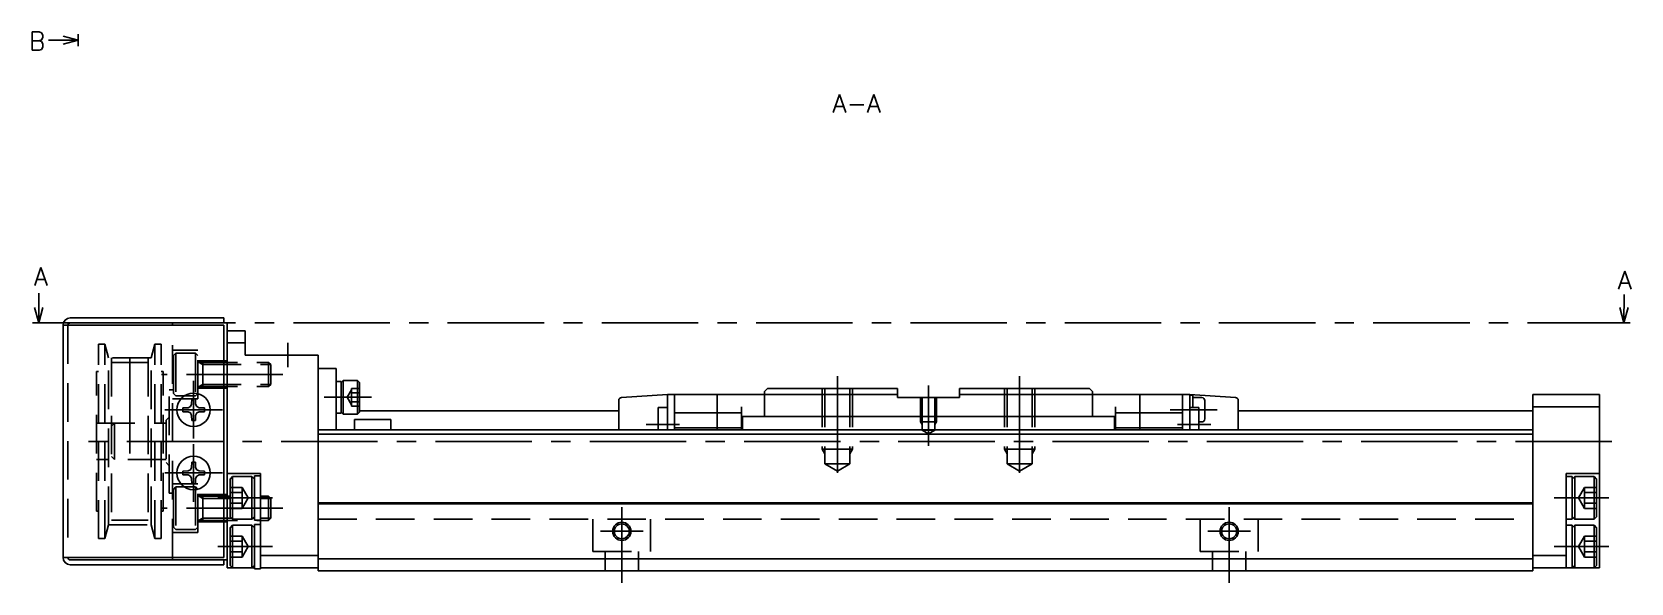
# Model space of a CAD drawing. Extents: x -2 to 451, y -8 to 279.
# Drawn here: x 187.6 to 450.9, y 8 to 98.6 of the extents above; entities that cross this region are included whole.
import ezdxf

# ---------------------------------------------------------------- set-up
doc = ezdxf.new("R2010")
doc.units = 0
doc.header["$LTSCALE"] = 0.5
doc.linetypes.add('CENTER', pattern=[50.8, 31.75, -6.35, 6.35, -6.35])
doc.linetypes.add('DASHED', pattern=[19.05, 12.7, -6.35])
for name, color, linetype in [('MSM_CENTER', 1, 'CENTER'), ('MSM_CONTINUOUS', 7, 'CONTINUOUS'), ('MSM_DASHED', 4, 'DASHED'), ('MSM_NARROW', 5, 'CONTINUOUS'), ('MSM_PART_NUMBER', 7, 'CONTINUOUS')]:
    doc.layers.add(name, color=color, linetype=linetype)
doc.styles.get("Standard").update_dxf_attribs({"font": 'txt.shx', "height": 3, "bigfont": 'bigfont.shx'})

msp = doc.modelspace()

# ---------------------------------------------------------------- linework, layer by layer
at = {"layer": 'MSM_CENTER'}
for p, q in [((449.76, 50.8), (188.76, 50.8)), ((229.76, 43.5), (229.76, 47.5)), ((203.76, 29.3), (203.76, 47.05)), ((228.96, 42.3), (208.96, 42.3)), ((214.26, 41.25), (214.26, 31.75)), ((320.26, 42), (320.26, 24.41)), ((335.26, 40.5), (335.26, 30.54)), ((350.26, 42), (350.26, 24.41)), ((235.76, 38.55), (243.56, 38.55)), ((219.01, 36.5), (209.51, 36.5)), ((382.76, 36.5), (375.06, 36.5)), ((288.76, 34.1), (294.26, 34.1)), ((381.76, 34.1), (376.26, 34.1)), ((447.76, 31.3), (196.26, 31.3)), ((214.26, 30.85), (214.26, 21.35)), ((219.01, 26.1), (209.51, 26.1)), ((218.26, 22), (227.26, 22)), ((447.26, 22), (438.26, 22)), ((228.96, 20.3), (208.96, 20.3)), ((284.76, 20.5), (284.76, 8)), ((384.76, 20.5), (384.76, 8)), ((281.26, 16.5), (288.26, 16.5)), ((381.26, 16.5), (388.26, 16.5)), ((218.26, 14), (227.26, 14)), ((447.26, 14), (438.26, 14))]:
    msp.add_line(p, q, dxfattribs=at)
at = {"layer": 'MSM_CONTINUOUS', "extrusion": (0, 0, -1)}
for p, q in [((195.26, 97.3), (192.76, 97.97)), ((195.26, 97.3), (190.36, 97.3)), ((192.76, 96.63), (195.26, 97.3))]:
    msp.add_line(p, q, dxfattribs=at)
at = {"layer": 'MSM_CONTINUOUS'}
for p, q in [((195.26, 98.3), (195.26, 96.3)), ((188.76, 50.8), (188.76, 55.7)), ((449.76, 50.8), (449.77, 55.46)), ((188.76, 50.8), (188.09, 53.3)), ((189.43, 53.3), (188.76, 50.8)), ((449.76, 50.8), (449.09, 53.3)), ((450.43, 53.3), (449.76, 50.8)), ((187.76, 50.8), (189.76, 50.8)), ((192.76, 50.4), (219.26, 50.4)), ((192.76, 50.4), (192.76, 12.2)), ((193.96, 51.6), (219.26, 51.6)), ((193.96, 50.8), (219.76, 50.8)), ((210.76, 50.4), (210.76, 50.8)), ((219.26, 50.8), (219.26, 51.6)), ((219.26, 50.4), (219.26, 12.2)), ((219.76, 50.8), (219.76, 10.5)), ((448.76, 50.8), (450.76, 50.8)), ((222.76, 49.5), (219.76, 49.5)), ((219.76, 47.5), (222.76, 47.5)), ((222.76, 49.5), (222.76, 45.5)), ((222.76, 45.5), (234.76, 45.5)), ((234.76, 45.5), (234.76, 10)), ((234.76, 43.3), (237.76, 43.3)), ((237.76, 33.2), (237.76, 43.3)), ((238.56, 41.15), (237.76, 41.15)), ((238.56, 41), (238.86, 41.3)), ((238.56, 41.15), (238.56, 35.95)), ((238.86, 35.8), (238.86, 41.3)), ((241.26, 41.3), (238.86, 41.3)), ((241.26, 41.3), (241.26, 35.8)), ((241.56, 41), (241.26, 41.3)), ((241.56, 41), (241.56, 36.1)), ((308.76, 40), (308.26, 39.5)), ((308.26, 35.4), (308.26, 39.5)), ((308.76, 40), (330.16, 40)), ((330.16, 40), (330.16, 38.5)), ((340.36, 40), (361.76, 40)), ((340.36, 38.5), (340.36, 40)), ((362.26, 39.5), (361.76, 40)), ((362.26, 35.4), (362.26, 39.5)), ((213.34, 36.83), (213.74, 37.02)), ((213.93, 37.42), (213.74, 37.02)), ((213.93, 37.42), (213.95, 38.27)), ((214.59, 37.42), (214.58, 38.27)), ((214.59, 37.42), (214.78, 37.02)), ((215.19, 36.83), (214.78, 37.02)), ((284.26, 38.03), (284.26, 33.2)), ((292.26, 39), (284.73, 38.53)), ((292.26, 39), (330.16, 39)), ((292.26, 39), (292.26, 33.2)), ((293.46, 33.2), (293.46, 39)), ((300.46, 33.2), (300.46, 39)), ((304.46, 37), (304.46, 33.2)), ((340.36, 38.5), (330.16, 38.5)), ((378.26, 39), (340.36, 39)), ((366.06, 37), (366.06, 33.2)), ((370.06, 33.2), (370.06, 39)), ((377.06, 33.2), (377.06, 39)), ((378.26, 39), (385.79, 38.53)), ((378.26, 39), (378.26, 33.2)), ((378.76, 38.9), (378.26, 38.9)), ((378.76, 36.85), (378.76, 38.9)), ((380.26, 38.5), (378.76, 38.5)), ((380.76, 38), (380.76, 35)), ((386.26, 38.03), (386.26, 33.2)), ((434.76, 39), (434.76, 10)), ((434.76, 39), (445.76, 39)), ((434.76, 37), (445.76, 37)), ((445.76, 39), (445.76, 10.5)), ((213.34, 36.83), (212.49, 36.82)), ((213.34, 36.17), (212.49, 36.18)), ((213.34, 36.17), (213.74, 35.98)), ((213.93, 35.58), (213.74, 35.98)), ((213.93, 35.58), (213.95, 34.73)), ((214.59, 35.58), (214.58, 34.73)), ((214.59, 35.58), (214.78, 35.98)), ((215.19, 36.17), (214.78, 35.98)), ((215.19, 36.83), (216.03, 36.82)), ((215.19, 36.17), (216.03, 36.18)), ((237.76, 35.95), (238.56, 35.95)), ((238.56, 36.1), (238.86, 35.8)), ((241.26, 35.8), (238.86, 35.8)), ((246.76, 34.87), (240.76, 34.87)), ((240.76, 34.87), (240.76, 33.2)), ((241.26, 35.8), (241.56, 36.1)), ((284.26, 36.3), (241.56, 36.3)), ((246.76, 33.2), (246.76, 34.87)), ((290.76, 36.85), (290.76, 33.2)), ((292.26, 36.85), (290.76, 36.85)), ((293.46, 36), (304.46, 36)), ((304.66, 35.1), (304.46, 35.1)), ((304.66, 34.3), (304.46, 34.3)), ((365.86, 35.4), (304.66, 35.4)), ((304.66, 33.2), (304.66, 35.4)), ((365.86, 33.2), (365.86, 35.4)), ((366.06, 35.1), (365.86, 35.1)), ((366.06, 34.3), (365.86, 34.3)), ((377.06, 36), (366.06, 36)), ((379.76, 36.85), (378.26, 36.85)), ((379.76, 36.85), (379.76, 33.2)), ((380.26, 34.5), (379.76, 34.5)), ((434.76, 36.3), (386.26, 36.3)), ((434.76, 33.2), (234.76, 33.2)), ((434.76, 32.5), (234.76, 32.5)), ((293.46, 33.5), (304.46, 33.5)), ((377.06, 33.5), (366.06, 33.5)), ((213.34, 26.43), (212.49, 26.42)), ((213.34, 26.43), (213.74, 26.62)), ((213.93, 27.02), (213.74, 26.62)), ((213.93, 27.02), (213.95, 27.87)), ((214.59, 27.02), (214.58, 27.87)), ((214.59, 27.02), (214.78, 26.62)), ((215.19, 26.43), (214.78, 26.62)), ((215.19, 26.43), (216.03, 26.42)), ((213.34, 25.77), (212.49, 25.78)), ((213.34, 25.77), (213.74, 25.58)), ((213.93, 25.18), (213.74, 25.58)), ((213.93, 25.18), (213.95, 24.33)), ((214.59, 25.18), (214.58, 24.33)), ((214.59, 25.18), (214.78, 25.58)), ((215.19, 25.77), (214.78, 25.58)), ((215.19, 25.77), (216.03, 25.78)), ((225.26, 26), (219.76, 26)), ((220.26, 25.1), (220.66, 25.5)), ((220.26, 25.1), (220.26, 18.9)), ((220.66, 25.5), (220.66, 18.5)), ((220.66, 25.5), (223.86, 25.5)), ((223.86, 25.5), (223.86, 18.5)), ((224.26, 25.1), (223.86, 25.5)), ((224.26, 18.35), (224.26, 25.65)), ((224.26, 25.65), (225.26, 25.65)), ((225.26, 26), (225.26, 10.35)), ((440.26, 26), (440.26, 10.5)), ((440.26, 26), (445.76, 26)), ((441.26, 25.5), (440.26, 25.5)), ((441.26, 25.5), (441.26, 18.5)), ((441.26, 25.1), (441.66, 25.5)), ((441.66, 25.5), (441.66, 18.5)), ((444.86, 25.5), (441.66, 25.5)), ((444.86, 25.5), (444.86, 18.5)), ((445.26, 25.1), (444.86, 25.5)), ((445.26, 25.1), (445.26, 18.9)), ((434.76, 21.2), (234.76, 21.2)), ((220.66, 18.5), (220.26, 18.9)), ((220.66, 18.5), (223.86, 18.5)), ((223.86, 18.5), (224.26, 18.9)), ((434.76, 21), (234.76, 21)), ((440.26, 18.5), (441.26, 18.5)), ((441.66, 18.5), (441.26, 18.9)), ((444.86, 18.5), (441.66, 18.5)), ((444.86, 18.5), (445.26, 18.9)), ((220.26, 17.1), (220.66, 17.5)), ((220.26, 17.1), (220.26, 10.9)), ((220.66, 17.5), (220.66, 10.5)), ((220.66, 17.5), (223.86, 17.5)), ((223.86, 17.5), (223.86, 10.5)), ((224.26, 17.1), (223.86, 17.5)), ((225.26, 18.35), (224.26, 18.35)), ((224.26, 10.35), (224.26, 17.65)), ((224.26, 17.65), (225.26, 17.65)), ((441.26, 17.5), (440.26, 17.5)), ((441.26, 17.5), (441.26, 10.5)), ((441.26, 17.1), (441.66, 17.5)), ((444.86, 17.5), (441.66, 17.5)), ((441.66, 17.5), (441.66, 10.5)), ((444.86, 17.5), (444.86, 10.5)), ((445.26, 17.1), (444.86, 17.5)), ((445.26, 17.1), (445.26, 10.9)), ((192.76, 12.2), (219.26, 12.2)), ((193.96, 11.8), (219.76, 11.8)), ((193.96, 11), (219.26, 11)), ((210.76, 11.8), (210.76, 12.2)), ((219.26, 11), (219.26, 11.8)), ((220.66, 10.5), (220.26, 10.9)), ((223.86, 10.5), (224.26, 10.9)), ((234.76, 12.5), (225.26, 12.5)), ((434.76, 12), (234.76, 12)), ((434.76, 12.5), (440.26, 12.5)), ((441.66, 10.5), (441.26, 10.9)), ((444.86, 10.5), (445.26, 10.9)), ((219.76, 10.5), (224.26, 10.5)), ((225.26, 10.35), (224.26, 10.35)), ((225.26, 10.5), (234.76, 10.5)), ((434.76, 10), (234.76, 10)), ((445.76, 10.5), (434.76, 10.5))]:
    msp.add_line(p, q, dxfattribs=at)
for centre, radius in [((214.26, 36.5), 2.75), ((214.26, 26.1), 2.75), ((284.76, 16.5), 1.23), ((384.76, 16.5), 1.23)]:
    msp.add_circle(centre, radius, dxfattribs=at)
for centre, radius, start, end in [((193.96, 50.4), 1.2, 90, 180), ((193.96, 50.4), 0.4, 90, 180), ((214.26, 36.5), 1.8, 79.8876, 100.1124), ((284.76, 38.03), 0.5, 93.5763, 180), ((380.26, 38), 0.5, 0, 90), ((385.76, 38.03), 0.5, 0, 86.4237), ((214.26, 36.5), 1.8, 169.8876, 190.1124), ((214.26, 36.5), 1.8, 259.8876, 280.1124), ((214.26, 36.5), 1.8, 349.8876, 10.1124), ((380.26, 35), 0.5, 270, 0), ((214.26, 26.1), 1.8, 169.8876, 190.1124), ((214.26, 26.1), 1.8, 79.8876, 100.1124), ((214.26, 26.1), 1.8, 349.8876, 10.1124), ((214.26, 26.1), 1.8, 259.8876, 280.1124), ((193.96, 12.2), 1.2, 180, 270), ((193.96, 12.2), 0.4, 180, 270)]:
    msp.add_arc(centre, radius, start, end, dxfattribs=at)
at = {"layer": 'MSM_DASHED'}
for p, q in [((193.56, 50.4), (193.56, 12.2)), ((210.76, 12.2), (210.76, 50.4)), ((198.62, 15.3), (198.62, 47.3)), ((199.66, 47.3), (198.62, 47.3)), ((199.66, 15.3), (199.66, 47.3)), ((200.26, 45.05), (199.66, 47.3)), ((200.26, 17.55), (200.26, 45.05)), ((207.26, 45.05), (200.26, 45.05)), ((200.76, 45.05), (200.76, 17.55)), ((206.76, 45.05), (206.76, 17.55)), ((207.86, 47.3), (207.26, 45.05)), ((207.26, 17.55), (207.26, 45.05)), ((207.86, 15.3), (207.86, 47.3)), ((208.9, 47.3), (207.86, 47.3)), ((208.9, 15.3), (208.9, 47.3)), ((214.96, 46.3), (210.76, 46.3)), ((210.96, 45.4), (211.36, 45.8)), ((210.96, 45.4), (210.96, 39.2)), ((211.36, 45.8), (211.36, 38.8)), ((211.36, 45.8), (214.56, 45.8)), ((214.56, 45.8), (214.56, 38.8)), ((214.96, 45.4), (214.56, 45.8)), ((214.96, 38.3), (214.96, 46.3)), ((198.26, 19.8), (198.26, 42.8)), ((198.62, 42.8), (198.26, 42.8)), ((200.76, 44.29), (206.76, 44.29)), ((209.26, 42.8), (208.9, 42.8)), ((209.26, 19.8), (209.26, 42.8)), ((214.96, 44.55), (219.76, 44.55)), ((215.06, 44.33), (215.76, 43.92)), ((215.16, 44.3), (226.58, 44.3)), ((215.76, 44.3), (215.76, 40.3)), ((215.76, 43.92), (226.96, 43.92)), ((226.58, 40.3), (226.58, 44.3)), ((226.96, 43.92), (226.58, 44.3)), ((226.96, 40.68), (226.96, 43.92)), ((210.26, 22.8), (210.26, 39.8)), ((210.76, 39.8), (210.26, 39.8)), ((214.96, 40.05), (219.76, 40.05)), ((215.06, 40.27), (215.76, 40.68)), ((215.16, 40.3), (226.58, 40.3)), ((215.76, 40.68), (226.96, 40.68)), ((226.58, 40.3), (226.96, 40.68)), ((240.26, 39.8), (239.54, 38.55)), ((240.26, 39.99), (240.26, 37.11)), ((241.56, 39.99), (240.26, 39.99)), ((317.76, 40), (317.76, 30)), ((318.19, 40), (318.19, 27.6)), ((322.33, 40), (322.33, 27.6)), ((322.76, 40), (322.76, 30)), ((347.76, 40), (347.76, 30)), ((348.19, 40), (348.19, 27.6)), ((352.33, 40), (352.33, 27.6)), ((352.76, 40), (352.76, 30)), ((214.96, 38.3), (210.76, 38.3)), ((211.36, 38.8), (210.96, 39.2)), ((211.36, 38.8), (214.56, 38.8)), ((214.56, 38.8), (214.96, 39.2)), ((239.54, 38.55), (240.26, 37.3)), ((241.56, 39.27), (240.26, 39.27)), ((241.56, 37.83), (240.26, 37.83)), ((241.56, 37.11), (240.26, 37.11)), ((333.96, 38.5), (333.96, 34.5)), ((334.2, 38.5), (334.2, 33.15)), ((336.32, 38.5), (336.32, 33.15)), ((336.56, 38.5), (336.56, 34.5)), ((198.26, 34.3), (209.76, 34.3)), ((201.26, 34.3), (200.76, 33.8)), ((201.26, 28.3), (201.26, 34.3)), ((210.26, 35.3), (209.76, 34.8)), ((209.76, 34.8), (209.76, 27.8)), ((333.96, 34.5), (336.56, 34.5)), ((333.96, 34.5), (334.2, 34.08)), ((336.56, 34.5), (336.32, 34.08)), ((334.2, 33.15), (336.32, 33.15)), ((334.2, 33.15), (335.26, 32.54)), ((336.32, 33.15), (335.26, 32.54)), ((317.76, 30), (322.76, 30)), ((317.76, 30), (318.19, 29.25)), ((322.76, 30), (322.33, 29.25)), ((347.76, 30), (352.76, 30)), ((347.76, 30), (348.19, 29.25)), ((352.76, 30), (352.33, 29.25)), ((209.76, 28.3), (198.26, 28.3)), ((200.76, 28.8), (201.26, 28.3)), ((209.76, 27.8), (210.26, 27.3)), ((318.19, 27.6), (322.33, 27.6)), ((318.19, 27.6), (320.26, 26.41)), ((322.33, 27.6), (320.26, 26.41)), ((348.19, 27.6), (352.33, 27.6)), ((348.19, 27.6), (350.26, 26.41)), ((352.33, 27.6), (350.26, 26.41)), ((214.96, 24.3), (210.76, 24.3)), ((210.96, 23.4), (211.36, 23.8)), ((211.36, 23.8), (211.36, 16.8)), ((211.36, 23.8), (214.56, 23.8)), ((214.56, 23.8), (214.56, 16.8)), ((214.96, 23.4), (214.56, 23.8)), ((214.96, 16.3), (214.96, 24.3)), ((220.26, 23.73), (222.26, 23.73)), ((222.26, 20.27), (222.26, 23.73)), ((222.26, 23.73), (223.26, 22)), ((443.26, 23.73), (442.26, 22)), ((445.26, 23.73), (443.26, 23.73)), ((443.26, 20.27), (443.26, 23.73)), ((210.76, 22.8), (210.26, 22.8)), ((210.96, 23.4), (210.96, 17.2)), ((214.96, 22.55), (219.76, 22.55)), ((215.06, 22.33), (215.76, 21.92)), ((215.16, 22.3), (220.26, 22.3)), ((215.76, 22.3), (215.76, 18.3)), ((215.76, 21.92), (220.26, 21.92)), ((220.26, 22.87), (222.26, 22.87)), ((220.26, 21.13), (222.26, 21.13)), ((222.26, 20.27), (223.26, 22)), ((225.26, 22.3), (226.58, 22.3)), ((225.26, 21.92), (226.96, 21.92)), ((226.58, 18.3), (226.58, 22.3)), ((226.96, 21.92), (226.58, 22.3)), ((226.96, 18.68), (226.96, 21.92)), ((443.26, 20.27), (442.26, 22)), ((445.26, 22.87), (443.26, 22.87)), ((445.26, 21.13), (443.26, 21.13)), ((198.26, 19.8), (198.62, 19.8)), ((208.9, 19.8), (209.26, 19.8)), ((215.06, 18.27), (215.76, 18.68)), ((215.76, 18.68), (220.48, 18.68)), ((220.26, 20.27), (222.26, 20.27)), ((224.04, 18.68), (224.26, 18.68)), ((225.26, 18.68), (226.96, 18.68)), ((226.58, 18.3), (226.96, 18.68)), ((234.76, 18.5), (434.76, 18.5)), ((280.01, 18.5), (280.01, 13.2)), ((289.51, 13.2), (289.51, 18.5)), ((380.01, 18.5), (380.01, 13.2)), ((389.51, 13.2), (389.51, 18.5)), ((445.26, 20.27), (443.26, 20.27)), ((199.66, 15.3), (200.26, 17.55)), ((200.26, 17.55), (207.26, 17.55)), ((200.76, 18.31), (206.76, 18.31)), ((207.26, 17.55), (207.86, 15.3)), ((214.96, 16.3), (210.76, 16.3)), ((211.36, 16.8), (210.96, 17.2)), ((211.36, 16.8), (214.56, 16.8)), ((214.56, 16.8), (214.96, 17.2)), ((214.96, 18.05), (219.76, 18.05)), ((215.16, 18.3), (226.58, 18.3)), ((198.62, 15.3), (199.66, 15.3)), ((207.86, 15.3), (208.9, 15.3)), ((220.26, 15.73), (222.26, 15.73)), ((220.26, 14.87), (222.26, 14.87)), ((222.26, 12.27), (222.26, 15.73)), ((222.26, 15.73), (223.26, 14)), ((222.26, 12.27), (223.26, 14)), ((280.01, 13.2), (289.51, 13.2)), ((282.01, 13.2), (282.01, 10)), ((287.51, 13.2), (287.51, 10)), ((380.01, 13.2), (389.51, 13.2)), ((382.01, 13.2), (382.01, 10)), ((387.51, 13.2), (387.51, 10)), ((443.26, 15.73), (442.26, 14)), ((443.26, 12.27), (442.26, 14)), ((445.26, 15.73), (443.26, 15.73)), ((443.26, 12.27), (443.26, 15.73)), ((445.26, 14.87), (443.26, 14.87)), ((220.26, 13.13), (222.26, 13.13)), ((220.26, 12.27), (222.26, 12.27)), ((445.26, 13.13), (443.26, 13.13)), ((445.26, 12.27), (443.26, 12.27))]:
    msp.add_line(p, q, dxfattribs=at)
for centre, start, end in [((215.16, 44.5), 180, 270), ((215.16, 40.1), 90, 180), ((215.16, 22.5), 180, 270), ((215.16, 18.1), 90, 180)]:
    msp.add_arc(centre, 0.2, start, end, dxfattribs=at)
at = {"layer": 'MSM_NARROW'}
for centre in [(284.76, 16.5), (384.76, 16.5)]:
    msp.add_circle(centre, 1.5, dxfattribs=at)

# ---------------------------------------------------------------- texts
at = {"layer": 'MSM_PART_NUMBER'}
for s, p in [('B', (187.14, 95.65)), ('A-A', (319.45, 85.39)), ('A', (187.97, 56.92)), ('A', (448.74, 56.32))]:
    msp.add_text(s, height=3, dxfattribs=at).set_placement(p)

doc.saveas('drawing.dxf')
